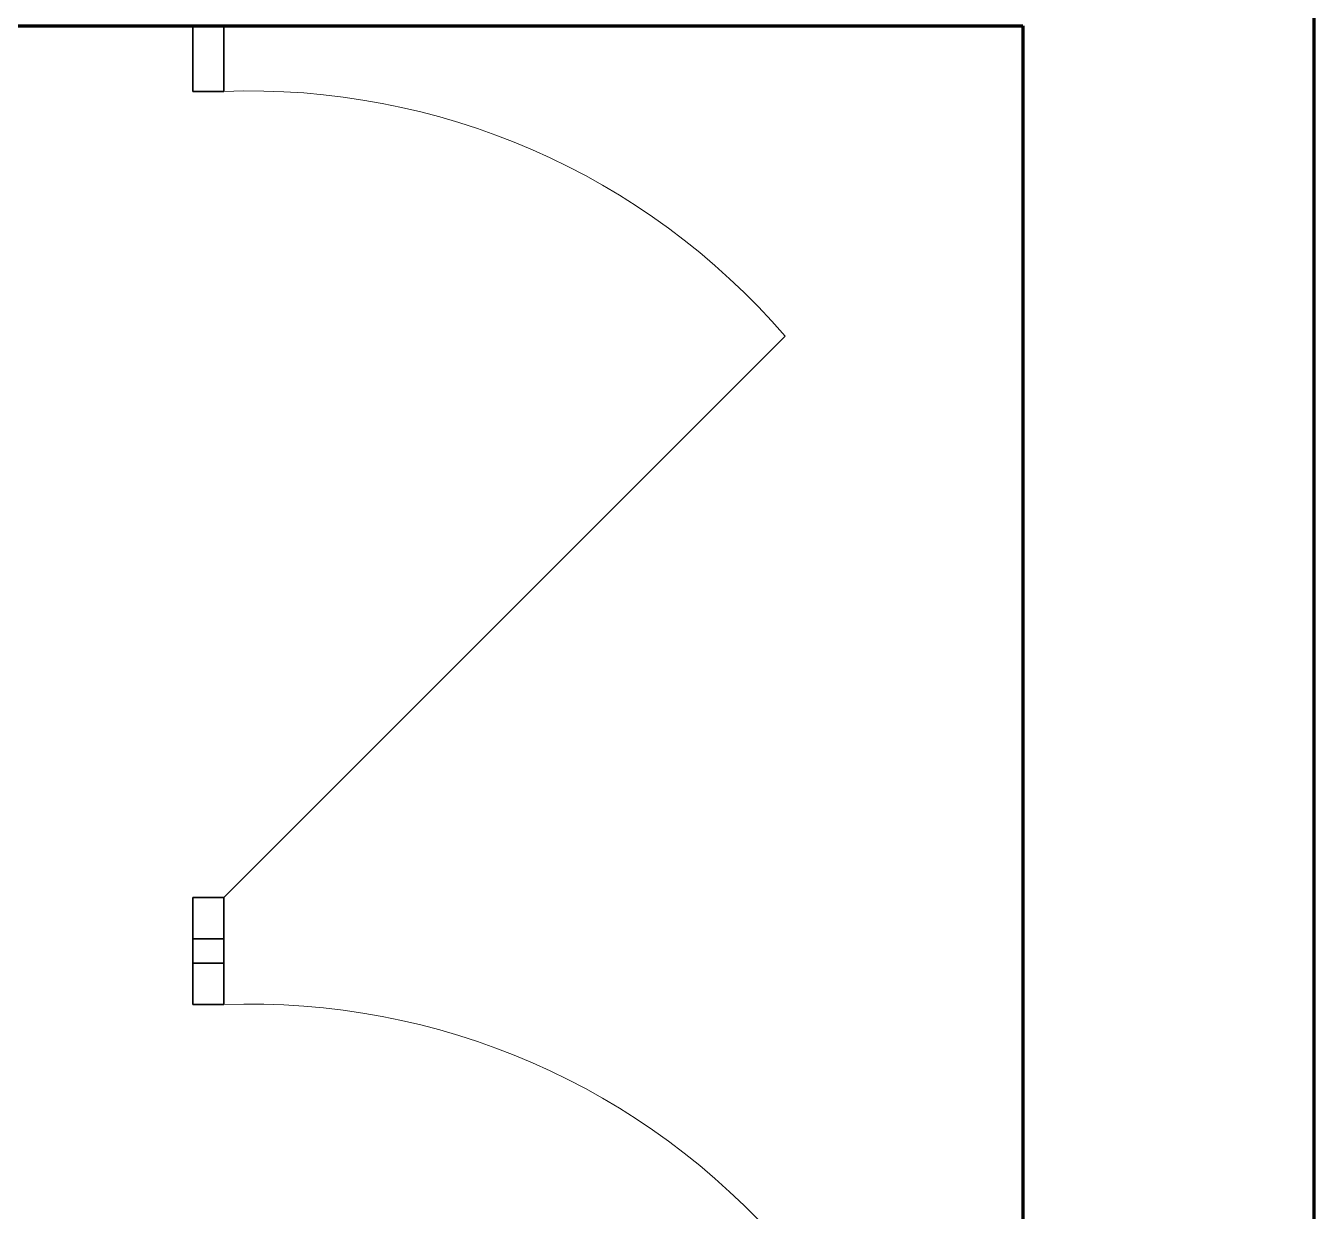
# Model space of a CAD drawing. Header units: millimetres. Extents: x -43239 to -23104, y -13901 to 9341.
# Drawn here: x -24487 to -23160, y -1887 to -667 of the extents above; entities that cross this region are included whole.
import ezdxf

# ---------------------------------------------------------------- set-up
doc = ezdxf.new("R2010")
doc.units = ezdxf.units.MM
doc.layers.add('A-GENM', color=13, linetype='Continuous', lineweight=9)
doc.layers.add('A-WALL', color=113, linetype='Continuous', lineweight=18)

# ---------------------------------------------------------------- blocks, each defined once
blk = doc.blocks.new('Standard_Toilet_Partition_Layout_9287 - Standard_Toilet_Partition_Layout_9287-2292900-Comedor')
at = {"layer": 'A-GENM'}
blk.add_line((884.9, 1630.3), (307, 2208.3), dxfattribs=at)
at = {"layer": 'A-GENM', "lineweight": 35}
for p, q in [((54.9, 1630.3), (-12.7, 1630.3)), ((-12.7, 1630.3), (-12.7, 1598.6)), ((54.9, 1598.6), (54.9, 1630.3)), ((952.5, 1630.3), (884.9, 1630.3)), ((884.9, 1630.3), (884.9, 1598.6)), ((952.5, 1598.6), (952.5, 1630.3)), ((-12.7, 1598.6), (54.9, 1598.6)), ((884.9, 1598.6), (952.5, 1598.6))]:
    blk.add_line(p, q, dxfattribs=at)
at = {"layer": 'A-GENM'}
blk.add_arc((781.6, 1657.3), 727.2, 130.7427, 182.1247, dxfattribs=at)

msp = doc.modelspace()

# ---------------------------------------------------------------- linework, layer by layer
at = {"layer": 'A-WALL', "lineweight": 70}
for p, q in [((-23160.1, -5556.7), (-23160.1, 1003.3)), ((-25813.1, -666.7), (-23460.1, -666.7)), ((-23460.1, -666.7), (-23460.1, -5166.6))]:
    msp.add_line(p, q, dxfattribs=at)

# ---------------------------------------------------------------- block references
at = {"layer": 'A-GENM', "rotation": 270}
for p in [(-25913.1, -679.4), (-25913.1, -1619.6)]:
    msp.add_blockref('Standard_Toilet_Partition_Layout_9287 - Standard_Toilet_Partition_Layout_9287-2292900-Comedor', p, dxfattribs=at)

doc.saveas('drawing.dxf')
